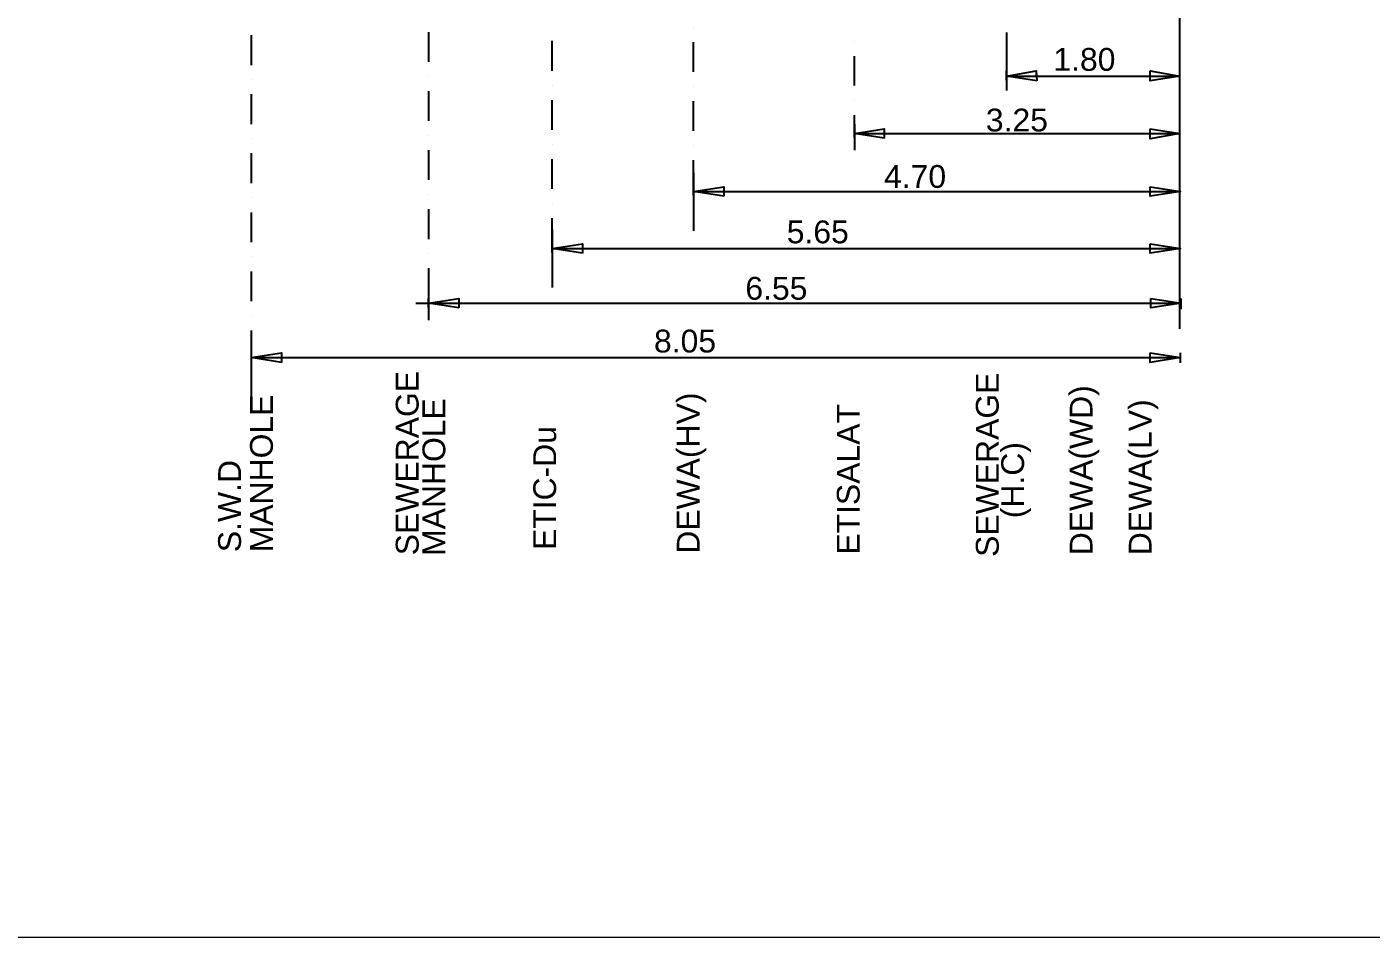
# Model space of a CAD drawing. Header units: inches. Extents: x 11 to 850, y 10 to 598.
# Drawn here: x 515.2 to 682.5, y 303.2 to 416.5 of the extents above; entities that cross this region are included whole.
import ezdxf

# ---------------------------------------------------------------- set-up
doc = ezdxf.new("R2010")
doc.units = ezdxf.units.IN
doc.header["$MEASUREMENT"] = 0
doc.layers.add('PDF_Geometry', color=7, linetype='Continuous')
doc.layers.add('PDF_Text', color=7, linetype='Continuous')
doc.styles.add('PDF Arial', font='arial.ttf')

msp = doc.modelspace()

# ---------------------------------------------------------------- linework, layer by layer
at = {"layer": 'PDF_Geometry', "lineweight": 0}
msp.add_lwpolyline([(13.86, 303.2), (742.78, 303.2), (742.78, 595.74), (13.86, 595.74), (13.86, 303.2)], dxfattribs=at)
at = {"layer": 'PDF_Geometry', "lineweight": 25}
for points in [[(658.69, 378.91), (658.69, 561.01)], [(543.12, 415.46), (543.12, 411.75)], [(565.17, 415.85), (565.17, 412.14)], [(598.14, 416.43), (598.14, 416.43)], [(637.1, 415.78), (637.1, 410.38)], [(598.14, 410.9), (598.14, 414.61)], [(618.17, 414.68), (618.17, 414.68)], [(637.1, 414.81), (637.1, 408.56)], [(618.17, 409.21), (618.17, 412.85)], [(543.12, 409.93), (543.12, 409.93)], [(565.17, 410.32), (565.17, 410.32)], [(637.1, 409.86), (637.1, 411.03), (637.1, 411.03)], [(640.87, 409.8), (637.1, 410.38), (640.81, 411.03), (640.87, 409.8)], [(637.1, 410.38), (658.69, 410.38)], [(654.98, 411.03), (658.69, 410.38), (654.98, 409.8), (654.98, 411.03)], [(658.69, 409.73), (658.69, 411.03)], [(565.17, 408.5), (565.17, 404.79)], [(598.14, 409.08), (598.14, 409.08)], [(543.12, 408.11), (543.12, 404.4)], [(598.14, 403.55), (598.14, 407.26)], [(618.17, 407.33), (618.17, 407.33)], [(618.17, 403.23), (618.17, 405.51)], [(618.17, 404.4), (618.17, 401.15)], [(618.17, 402.71), (618.17, 403.81)], [(621.88, 402.64), (618.17, 403.23), (621.88, 403.81), (621.88, 402.64)], [(618.17, 403.23), (658.69, 403.23)], [(654.98, 403.81), (658.69, 403.23), (654.98, 402.58), (654.98, 403.81)], [(658.69, 402.51), (658.69, 403.81)], [(543.12, 402.58), (543.12, 402.58)], [(565.17, 402.97), (565.17, 402.97)], [(598.14, 401.73), (598.14, 401.73)], [(543.12, 400.76), (543.12, 397.05)], [(565.17, 401.15), (565.17, 397.44)], [(598.14, 396.01), (598.14, 399.91)], [(598.14, 398.35), (598.14, 391.13)], [(598.14, 395.49), (598.14, 396.6)], [(601.91, 395.42), (598.14, 396.01), (601.91, 396.6), (601.91, 395.42)], [(654.98, 396.6), (658.75, 396.01), (654.98, 395.42), (654.98, 396.6)], [(543.12, 395.23), (543.12, 395.23)], [(565.17, 395.62), (565.17, 395.62)], [(598.14, 396.01), (658.75, 396.01)], [(543.12, 393.41), (543.12, 389.7)], [(565.17, 393.8), (565.17, 390.09)], [(580.58, 391.26), (580.58, 384.04)], [(565.17, 388.27), (565.17, 388.27)], [(580.58, 388.4), (580.58, 389.51)], [(584.35, 388.34), (580.58, 388.92), (584.35, 389.51), (584.35, 388.34)], [(580.58, 388.92), (658.75, 388.92)], [(654.98, 389.51), (658.75, 388.92), (654.98, 388.34), (654.98, 389.51)], [(543.12, 387.88), (543.12, 387.88)], [(565.17, 386.45), (565.17, 382.09)], [(543.12, 386.06), (543.12, 382.35)], [(565.17, 383.65), (565.17, 382.35)], [(565.17, 383.26), (565.17, 380.01)], [(580.58, 384.17), (580.58, 384.17)], [(563.61, 382.09), (658.82, 382.09)], [(565.17, 381.57), (565.17, 382.68)], [(568.94, 381.51), (565.17, 382.09), (568.94, 382.68), (568.94, 381.51)], [(655.05, 382.68), (658.82, 382.09), (655.05, 381.51), (655.05, 382.68)], [(658.82, 381.38), (658.82, 382.68)], [(543.12, 380.53), (543.12, 380.53)], [(543.12, 378.71), (543.12, 375.33)], [(543.12, 377.87), (543.12, 370.45)], [(546.89, 374.74), (543.12, 375.33), (546.89, 375.91), (546.89, 374.74)], [(543.12, 375.33), (658.75, 375.33)], [(654.98, 375.91), (658.75, 375.33), (654.98, 374.74), (654.98, 375.91)], [(658.75, 374.68), (658.75, 375.91)]]:
    msp.add_lwpolyline(points, dxfattribs=at)
at = {"layer": 'PDF_Geometry', "color": 202, "lineweight": 25, "true_color": 0x8a00b8}
for points in [[(580.58, 411.03), (580.58, 414.74)], [(580.58, 409.21), (580.58, 409.21)], [(580.58, 403.68), (580.58, 407.39)], [(580.58, 401.86), (580.58, 401.86)], [(580.58, 396.34), (580.58, 400.04)], [(580.58, 394.51), (580.58, 394.51)], [(580.58, 388.92), (580.58, 392.69)]]:
    msp.add_lwpolyline(points, dxfattribs=at)
at = {"layer": 'PDF_Geometry', "color": 3, "lineweight": 0}
for points in [[(640.81, 411.03), (637.1, 410.38), (640.81, 410.38), (640.81, 411.03)], [(637.1, 410.38), (640.81, 410.38), (640.87, 409.8), (637.1, 410.38)], [(654.98, 411.03), (654.98, 411.03), (654.98, 411.03)], [(654.98, 410.38), (658.69, 410.38), (654.98, 411.03), (654.98, 410.38)], [(658.69, 410.38), (654.98, 411.03), (658.69, 410.38)], [(658.69, 410.38), (654.98, 410.38), (654.98, 409.8), (658.69, 410.38)], [(654.98, 410.38), (654.98, 409.8), (654.98, 409.8), (654.98, 410.38)], [(654.98, 409.8), (654.98, 409.8), (654.98, 409.8)], [(621.88, 403.81), (618.17, 403.23), (621.88, 403.23), (621.88, 403.81)], [(618.17, 403.23), (621.88, 403.23), (621.88, 402.64), (618.17, 403.23)], [(654.98, 403.81), (654.98, 403.23), (658.69, 403.23), (654.98, 403.81)], [(654.98, 402.58), (654.98, 402.58), (654.98, 403.23), (654.98, 402.58)], [(654.98, 402.58), (654.98, 403.23), (658.69, 403.23), (654.98, 402.58)], [(601.91, 396.6), (598.14, 396.01), (601.91, 396.01), (601.91, 396.6)], [(654.98, 396.6), (654.98, 396.6), (654.98, 396.6)], [(654.98, 396.01), (658.75, 396.01), (654.98, 396.6), (654.98, 396.01)], [(658.75, 396.01), (654.98, 396.6), (658.75, 396.01)], [(598.14, 396.01), (601.91, 396.01), (601.91, 395.42), (598.14, 396.01)], [(658.75, 396.01), (654.98, 396.01), (654.98, 395.42), (658.75, 396.01)], [(654.98, 396.01), (654.98, 395.42), (654.98, 395.42), (654.98, 396.01)], [(654.98, 395.42), (654.98, 395.42), (654.98, 395.42)], [(584.35, 389.51), (580.58, 388.92), (584.35, 388.92), (584.35, 389.51)], [(580.58, 388.92), (584.35, 388.92), (584.35, 388.34), (580.58, 388.92)], [(654.98, 389.51), (654.98, 388.92), (658.75, 388.92), (654.98, 389.51)], [(654.98, 389.51), (658.75, 388.92), (658.75, 388.92), (654.98, 389.51)], [(654.98, 388.92), (658.75, 388.92), (654.98, 388.34), (654.98, 388.92)], [(568.94, 382.68), (565.17, 382.09), (568.94, 382.09), (568.94, 382.68)], [(565.17, 382.09), (568.94, 382.09), (568.94, 381.51), (565.17, 382.09)], [(655.05, 382.68), (655.05, 382.09), (658.82, 382.09), (655.05, 382.68)], [(655.05, 382.68), (658.82, 382.09), (658.82, 382.09), (655.05, 382.68)], [(655.05, 382.09), (658.82, 382.09), (655.05, 381.51), (655.05, 382.09)], [(546.89, 375.91), (543.12, 375.33), (546.89, 375.33), (546.89, 375.91)], [(543.12, 375.33), (546.89, 375.33), (546.89, 374.74), (543.12, 375.33)], [(654.98, 375.91), (654.98, 375.33), (658.75, 375.33), (654.98, 375.91)], [(654.98, 375.91), (658.75, 375.33), (658.75, 375.33), (654.98, 375.91)], [(654.98, 375.33), (658.75, 375.33), (654.98, 374.74), (654.98, 375.33)]]:
    msp.add_lwpolyline(points, dxfattribs=at)
at = {"layer": 'PDF_Geometry', "color": 132, "lineweight": 25, "true_color": 0x00b8b8}
for points in [[(637.1, 410.38), (637.1, 410.38), (637.1, 410.38)], [(618.17, 403.23), (618.17, 403.23)], [(598.14, 396.01), (598.14, 396.01)], [(580.58, 388.92), (580.58, 388.92)], [(568.03, 382.09), (568.03, 382.09)], [(548, 375.33), (548, 375.33)]]:
    msp.add_lwpolyline(points, dxfattribs=at)

# ---------------------------------------------------------------- texts
at = {"layer": 'PDF_Text', "char_height": 2.8398, "attachment_point": 7, "style": 'PDF Arial'}
for s, insert in [('\\W1.001125;1.80', (642.93, 410.99)), ('\\W1.001221;3.25', (634.53, 403.44)), ('\\W1.001212;4.70', (621.86, 396.42)), ('\\W1.001098;5.65', (609.75, 389.52)), ('\\W1.000887;6.55', (604.6, 382.5)), ('\\W1.001237;8.05', (593.23, 375.93))]:
    msp.add_mtext(s, dxfattribs=dict(at, insert=insert))
at = {"layer": 'PDF_Text', "char_height": 2.8398, "attachment_point": 7, "rotation": 90, "style": 'PDF Arial'}
for s, insert in [('\\W1.000940;SEWERAGE', (563.98, 350.73)), ('\\W1.000940;SEWERAGE', (636.17, 350.53)), ('\\W1.000625;DEWA(WD)', (648.66, 350.73)), ('\\W1.000808;MANHOLE', (545.84, 351.1)), ('\\W1.000808;MANHOLE', (567.3, 350.65)), ('\\W1.000665;DEWA(HV)', (599.76, 350.92)), ('\\W1.000703;DEWA(LV)', (656.01, 350.73)), ('\\W1.000732;ETISALAT', (618.87, 350.8)), ('\\W1.000644;ETIC-Du', (581.09, 351.38)), ('\\W1.000620;(H.C)', (640.14, 355.34)), ('\\W1.001041;S.W.D', (541.87, 351.12))]:
    msp.add_mtext(s, dxfattribs=dict(at, insert=insert))

doc.saveas('drawing.dxf')
